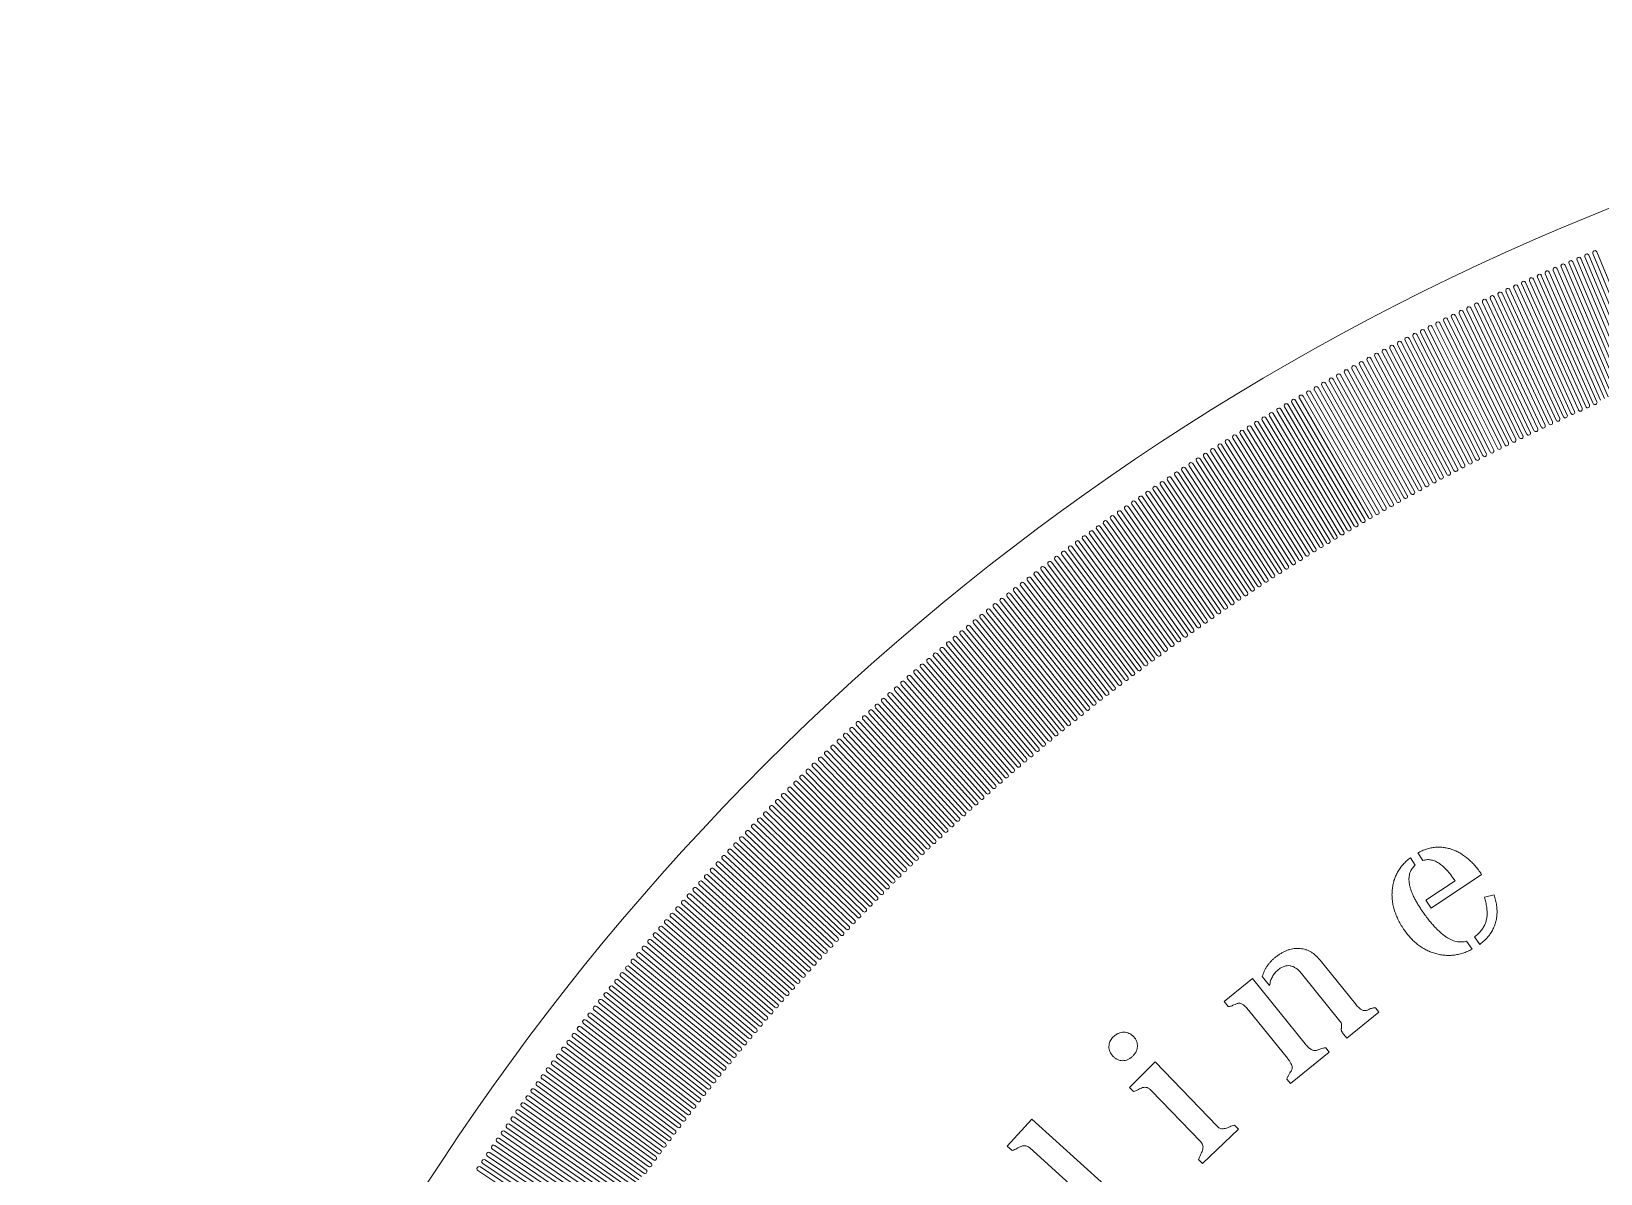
# Model space of a CAD drawing. Header units: millimetres. Extents: x -37.9 to 37.9, y -37.9 to 37.9.
# Drawn here: x -37.9 to -14.15, y 20.6 to 37.9 of the extents above; entities that cross this region are included whole.
import ezdxf

# ---------------------------------------------------------------- set-up
doc = ezdxf.new("R2010")
doc.units = ezdxf.units.MM

msp = doc.modelspace()

# ---------------------------------------------------------------- linework, layer by layer
at = {"color": 7, "linetype": 'Continuous', "lineweight": 15}
for p, q in [((-14.51, 34.435), (-13.7, 32.512)), ((-13.643, 32.536), (-14.45, 34.46)), ((-14.39, 34.485), (-13.587, 32.56)), ((-13.53, 32.583), (-14.33, 34.51)), ((-14.27, 34.535), (-13.473, 32.607)), ((-13.416, 32.63), (-14.209, 34.56)), ((-14.209, 32.293), (-15.05, 34.203)), ((-14.99, 34.229), (-14.153, 32.318)), ((-14.096, 32.342), (-14.93, 34.255)), ((-14.87, 34.281), (-14.04, 32.367)), ((-13.983, 32.391), (-14.81, 34.307)), ((-14.751, 34.333), (-13.927, 32.416)), ((-13.87, 32.44), (-14.691, 34.359)), ((-14.631, 34.384), (-13.814, 32.464)), ((-13.757, 32.488), (-14.571, 34.41)), ((-15.585, 33.962), (-14.715, 32.066)), ((-14.659, 32.091), (-15.526, 33.989)), ((-15.466, 34.016), (-14.603, 32.117)), ((-14.547, 32.142), (-15.407, 34.043)), ((-15.347, 34.07), (-14.49, 32.168)), ((-14.434, 32.193), (-15.288, 34.097)), ((-15.228, 34.124), (-14.378, 32.218)), ((-14.322, 32.243), (-15.169, 34.15)), ((-15.109, 34.176), (-14.266, 32.268)), ((-16.058, 33.741), (-15.161, 31.857)), ((-15.105, 31.884), (-15.999, 33.769)), ((-15.94, 33.797), (-15.05, 31.91)), ((-14.994, 31.936), (-15.881, 33.825)), ((-15.822, 33.853), (-14.938, 31.962)), ((-14.882, 31.988), (-15.763, 33.88)), ((-15.703, 33.908), (-14.827, 32.014)), ((-14.771, 32.04), (-15.644, 33.935)), ((-15.659, 31.615), (-16.586, 33.485)), ((-16.527, 33.514), (-15.604, 31.642)), ((-15.549, 31.67), (-16.469, 33.543)), ((-16.41, 33.571), (-15.494, 31.697)), ((-15.438, 31.724), (-16.351, 33.6)), ((-16.293, 33.628), (-15.383, 31.751)), ((-15.328, 31.777), (-16.234, 33.657)), ((-16.175, 33.685), (-15.272, 31.804)), ((-15.217, 31.831), (-16.116, 33.713)), ((-16.099, 31.393), (-17.052, 33.25)), ((-16.993, 33.28), (-16.045, 31.421)), ((-15.99, 31.449), (-16.935, 33.309)), ((-16.877, 33.339), (-15.935, 31.477)), ((-15.88, 31.505), (-16.819, 33.368)), ((-16.761, 33.398), (-15.825, 31.533)), ((-15.77, 31.56), (-16.702, 33.427)), ((-16.644, 33.456), (-15.715, 31.588)), ((-16.536, 31.166), (-17.514, 33.009)), ((-17.456, 33.039), (-16.482, 31.194)), ((-16.427, 31.223), (-17.399, 33.07)), ((-17.341, 33.1), (-16.373, 31.252)), ((-16.318, 31.28), (-17.283, 33.13)), ((-17.225, 33.16), (-16.264, 31.309)), ((-16.209, 31.337), (-17.168, 33.19)), ((-17.11, 33.22), (-16.154, 31.365)), ((-17.916, 32.792), (-16.916, 30.961)), ((-16.862, 30.991), (-17.859, 32.824)), ((-17.802, 32.855), (-16.807, 31.02)), ((-16.753, 31.049), (-17.744, 32.886)), ((-17.687, 32.917), (-16.699, 31.079)), ((-16.645, 31.108), (-17.629, 32.947)), ((-17.572, 32.978), (-16.59, 31.137)), ((-18.372, 32.539), (-17.346, 30.722)), ((-17.293, 30.752), (-18.315, 32.571)), ((-18.258, 32.603), (-17.239, 30.782)), ((-17.185, 30.812), (-18.202, 32.635)), ((-18.145, 32.666), (-17.131, 30.842)), ((-17.078, 30.872), (-18.088, 32.698)), ((-18.03, 32.73), (-17.024, 30.902)), ((-16.97, 30.932), (-17.973, 32.761)), ((-17.72, 30.508), (-18.768, 32.312)), ((-18.712, 32.345), (-17.667, 30.539)), ((-17.614, 30.569), (-18.655, 32.377)), ((-18.599, 32.41), (-17.56, 30.6)), ((-17.507, 30.631), (-18.542, 32.442)), ((-18.486, 32.475), (-17.453, 30.661)), ((-17.4, 30.692), (-18.429, 32.507)), ((-19.162, 32.08), (-18.092, 30.289)), ((-18.039, 30.321), (-19.106, 32.114)), ((-19.05, 32.147), (-17.986, 30.352)), ((-17.933, 30.383), (-18.993, 32.18)), ((-18.937, 32.213), (-17.88, 30.415)), ((-17.827, 30.446), (-18.881, 32.246)), ((-18.825, 32.279), (-17.774, 30.477)), ((-18.46, 30.066), (-19.552, 31.844)), ((-19.497, 31.878), (-18.408, 30.098)), ((-18.355, 30.13), (-19.441, 31.912)), ((-19.385, 31.946), (-18.303, 30.162)), ((-18.25, 30.194), (-19.329, 31.98)), ((-19.274, 32.013), (-18.197, 30.226)), ((-18.145, 30.257), (-19.218, 32.047)), ((-19.94, 31.603), (-18.826, 29.838)), ((-18.774, 29.871), (-19.885, 31.637)), ((-19.829, 31.672), (-18.722, 29.903)), ((-18.67, 29.936), (-19.774, 31.707)), ((-19.719, 31.741), (-18.618, 29.969)), ((-18.565, 30.001), (-19.663, 31.775)), ((-19.608, 31.81), (-18.513, 30.033)), ((-19.189, 29.606), (-20.324, 31.357)), ((-20.27, 31.392), (-19.138, 29.639)), ((-19.086, 29.673), (-20.215, 31.427)), ((-20.16, 31.463), (-19.034, 29.706)), ((-18.982, 29.739), (-20.105, 31.498)), ((-20.05, 31.533), (-18.93, 29.772)), ((-18.878, 29.805), (-19.995, 31.568)), ((-19.498, 29.403), (-20.652, 31.142)), ((-20.597, 31.178), (-19.447, 29.437)), ((-19.396, 29.471), (-20.543, 31.214)), ((-20.488, 31.25), (-19.344, 29.505)), ((-19.293, 29.539), (-20.434, 31.286)), ((-20.379, 31.321), (-19.241, 29.572)), ((-21.031, 30.887), (-19.856, 29.163)), ((-19.805, 29.197), (-20.977, 30.924)), ((-20.923, 30.961), (-19.754, 29.232)), ((-19.703, 29.266), (-20.869, 30.997)), ((-20.814, 31.034), (-19.652, 29.301)), ((-19.601, 29.335), (-20.76, 31.07)), ((-20.706, 31.106), (-19.55, 29.369)), ((-21.353, 30.666), (-20.16, 28.953)), ((-20.11, 28.988), (-21.299, 30.703)), ((-21.246, 30.74), (-20.059, 29.023)), ((-20.009, 29.058), (-21.192, 30.777)), ((-21.138, 30.814), (-19.958, 29.093)), ((-19.907, 29.128), (-21.084, 30.851)), ((-20.513, 28.705), (-21.726, 30.402)), ((-21.673, 30.44), (-20.463, 28.74)), ((-20.412, 28.776), (-21.62, 30.478)), ((-21.566, 30.516), (-20.362, 28.812)), ((-20.312, 28.847), (-21.513, 30.553)), ((-21.46, 30.591), (-20.261, 28.883)), ((-20.211, 28.918), (-21.406, 30.628)), ((-20.812, 28.488), (-22.043, 30.173)), ((-21.99, 30.212), (-20.762, 28.525)), ((-20.713, 28.561), (-21.938, 30.25)), ((-21.885, 30.288), (-20.663, 28.597)), ((-20.613, 28.633), (-21.832, 30.326)), ((-21.779, 30.364), (-20.563, 28.669)), ((-21.109, 28.269), (-22.358, 29.941)), ((-22.306, 29.98), (-21.06, 28.306)), ((-21.011, 28.342), (-22.253, 30.019)), ((-22.201, 30.057), (-20.961, 28.379)), ((-20.911, 28.416), (-22.148, 30.096)), ((-22.096, 30.135), (-20.862, 28.452)), ((-21.404, 28.046), (-22.67, 29.705)), ((-22.618, 29.745), (-21.355, 28.084)), ((-21.306, 28.121), (-22.566, 29.784)), ((-22.514, 29.823), (-21.257, 28.158)), ((-21.208, 28.195), (-22.462, 29.863)), ((-22.41, 29.902), (-21.159, 28.232)), ((-21.697, 27.821), (-22.98, 29.466)), ((-22.928, 29.506), (-21.648, 27.858)), ((-21.6, 27.896), (-22.877, 29.546)), ((-22.825, 29.586), (-21.551, 27.934)), ((-21.502, 27.971), (-22.774, 29.626)), ((-22.722, 29.665), (-21.453, 28.009)), ((-21.987, 27.592), (-23.287, 29.224)), ((-23.236, 29.264), (-21.939, 27.63)), ((-21.89, 27.668), (-23.185, 29.305)), ((-23.134, 29.345), (-21.842, 27.707)), ((-21.794, 27.745), (-23.083, 29.386)), ((-23.031, 29.426), (-21.745, 27.783)), ((-22.275, 27.36), (-23.592, 28.978)), ((-23.541, 29.019), (-22.227, 27.399)), ((-22.179, 27.438), (-23.491, 29.06)), ((-23.44, 29.101), (-22.131, 27.476)), ((-22.083, 27.515), (-23.389, 29.142)), ((-23.338, 29.183), (-22.035, 27.553)), ((-23.844, 28.771), (-22.513, 27.165)), ((-22.465, 27.204), (-23.794, 28.813)), ((-23.743, 28.854), (-22.418, 27.243)), ((-22.37, 27.282), (-23.693, 28.896)), ((-23.643, 28.937), (-22.322, 27.321)), ((-24.144, 28.52), (-22.796, 26.927)), ((-22.749, 26.967), (-24.094, 28.562)), ((-24.044, 28.604), (-22.702, 27.007)), ((-22.654, 27.046), (-23.994, 28.646)), ((-23.944, 28.688), (-22.607, 27.086)), ((-22.56, 27.125), (-23.894, 28.73)), ((-24.441, 28.266), (-23.076, 26.687)), ((-23.03, 26.727), (-24.392, 28.308)), ((-24.342, 28.351), (-22.983, 26.768)), ((-22.936, 26.808), (-24.293, 28.393)), ((-24.243, 28.436), (-22.89, 26.848)), ((-22.843, 26.888), (-24.194, 28.478)), ((-23.308, 26.485), (-24.687, 28.051)), ((-24.638, 28.094), (-23.262, 26.525)), ((-23.216, 26.566), (-24.589, 28.137)), ((-24.54, 28.18), (-23.169, 26.607)), ((-23.123, 26.647), (-24.491, 28.223)), ((-23.585, 26.239), (-24.979, 27.791)), ((-24.931, 27.835), (-23.539, 26.28)), ((-23.493, 26.321), (-24.882, 27.878)), ((-24.834, 27.922), (-23.447, 26.362)), ((-23.401, 26.403), (-24.785, 27.965)), ((-24.736, 28.008), (-23.355, 26.444)), ((-25.221, 27.572), (-23.813, 26.033)), ((-23.767, 26.074), (-25.173, 27.616)), ((-25.125, 27.66), (-23.722, 26.115)), ((-23.676, 26.157), (-25.076, 27.704)), ((-25.028, 27.748), (-23.63, 26.198)), ((-24.039, 25.824), (-25.461, 27.351)), ((-25.413, 27.395), (-23.994, 25.866)), ((-23.949, 25.907), (-25.365, 27.44)), ((-25.317, 27.484), (-23.903, 25.949)), ((-23.858, 25.991), (-25.269, 27.528)), ((-24.308, 25.571), (-25.746, 27.083)), ((-25.698, 27.128), (-24.263, 25.613)), ((-24.219, 25.655), (-25.651, 27.173)), ((-25.603, 27.217), (-24.174, 25.697)), ((-24.129, 25.74), (-25.556, 27.262)), ((-25.508, 27.307), (-24.084, 25.782)), ((-25.981, 26.857), (-24.53, 25.357)), ((-24.486, 25.4), (-25.934, 26.902)), ((-25.887, 26.948), (-24.442, 25.443)), ((-24.397, 25.486), (-25.84, 26.993)), ((-25.793, 27.038), (-24.353, 25.528)), ((-24.751, 25.142), (-26.214, 26.629)), ((-26.168, 26.675), (-24.707, 25.186)), ((-24.663, 25.229), (-26.121, 26.721)), ((-26.075, 26.766), (-24.619, 25.272)), ((-24.574, 25.315), (-26.028, 26.812)), ((-26.446, 26.4), (-24.969, 24.925)), ((-24.925, 24.969), (-26.4, 26.446)), ((-26.353, 26.492), (-24.882, 25.013)), ((-24.838, 25.056), (-26.307, 26.538)), ((-26.261, 26.584), (-24.794, 25.099)), ((-25.186, 24.707), (-26.675, 26.168)), ((-26.629, 26.214), (-25.142, 24.751)), ((-25.099, 24.794), (-26.584, 26.261)), ((-26.538, 26.307), (-25.056, 24.838)), ((-25.013, 24.882), (-26.492, 26.353)), ((-25.443, 24.442), (-26.948, 25.887)), ((-26.902, 25.934), (-25.4, 24.486)), ((-25.357, 24.53), (-26.857, 25.981)), ((-26.812, 26.028), (-25.315, 24.574)), ((-25.272, 24.619), (-26.766, 26.075)), ((-26.721, 26.121), (-25.229, 24.663)), ((-27.173, 25.651), (-25.655, 24.219)), ((-25.613, 24.263), (-27.128, 25.698)), ((-27.083, 25.746), (-25.571, 24.308)), ((-25.528, 24.353), (-27.038, 25.793)), ((-26.993, 25.84), (-25.486, 24.397)), ((-25.866, 23.994), (-27.395, 25.413)), ((-27.351, 25.461), (-25.824, 24.039)), ((-25.782, 24.084), (-27.307, 25.508)), ((-27.262, 25.556), (-25.74, 24.129)), ((-25.697, 24.174), (-27.217, 25.603)), ((-16.842, 25.345), (-16.92, 25.461)), ((-27.616, 25.173), (-26.074, 23.767)), ((-26.033, 23.813), (-27.572, 25.221)), ((-27.528, 25.269), (-25.991, 23.858)), ((-25.949, 23.903), (-27.484, 25.317)), ((-27.44, 25.365), (-25.907, 23.949)), ((-17.032, 25.388), (-16.958, 25.276)), ((-27.791, 24.979), (-26.239, 23.585)), ((-26.198, 23.63), (-27.748, 25.028)), ((-27.704, 25.076), (-26.157, 23.676)), ((-26.115, 23.722), (-27.66, 25.125)), ((-16.796, 24.743), (-16.355, 25.038)), ((-15.954, 25.135), (-16.717, 24.624)), ((-26.444, 23.355), (-28.008, 24.736)), ((-27.965, 24.785), (-26.403, 23.401)), ((-26.362, 23.447), (-27.922, 24.834)), ((-27.878, 24.882), (-26.321, 23.493)), ((-26.28, 23.539), (-27.835, 24.931)), ((-16.717, 24.624), (-16.796, 24.743)), ((-15.911, 24.791), (-15.766, 24.826)), ((-28.223, 24.491), (-26.647, 23.123)), ((-26.607, 23.169), (-28.18, 24.54)), ((-28.137, 24.589), (-26.566, 23.216)), ((-26.525, 23.262), (-28.094, 24.638)), ((-28.051, 24.687), (-26.485, 23.308)), ((-26.848, 22.89), (-28.436, 24.243)), ((-28.393, 24.293), (-26.808, 22.936)), ((-26.768, 22.983), (-28.351, 24.342)), ((-28.308, 24.392), (-26.727, 23.03)), ((-26.687, 23.076), (-28.266, 24.441)), ((-28.646, 23.994), (-27.046, 22.654)), ((-27.007, 22.702), (-28.604, 24.044)), ((-28.562, 24.094), (-26.967, 22.749)), ((-26.927, 22.796), (-28.52, 24.144)), ((-28.478, 24.194), (-26.888, 22.843)), ((-16.18, 24.126), (-16.097, 24.002)), ((-15.983, 24.073), (-16.061, 24.19)), ((-28.813, 23.794), (-27.204, 22.465)), ((-27.165, 22.513), (-28.771, 23.844)), ((-28.73, 23.894), (-27.125, 22.56)), ((-27.086, 22.607), (-28.688, 23.944)), ((-18.399, 23.838), (-17.864, 23.175)), ((-27.399, 22.227), (-29.019, 23.541)), ((-28.978, 23.592), (-27.36, 22.275)), ((-27.321, 22.322), (-28.937, 23.643)), ((-28.896, 23.693), (-27.282, 22.37)), ((-27.243, 22.418), (-28.854, 23.743)), ((-19.851, 23.21), (-19.42, 23.558)), ((-19.42, 23.558), (-18.624, 22.571)), ((-19.162, 23.453), (-19.273, 23.59)), ((-18.097, 22.915), (-18.677, 23.634)), ((-29.224, 23.287), (-27.592, 21.987)), ((-27.553, 22.035), (-29.183, 23.338)), ((-29.142, 23.389), (-27.515, 22.083)), ((-27.476, 22.131), (-29.101, 23.44)), ((-29.06, 23.491), (-27.438, 22.179)), ((-29.386, 23.083), (-27.745, 21.794)), ((-27.707, 21.842), (-29.345, 23.134)), ((-29.305, 23.185), (-27.668, 21.89)), ((-27.63, 21.939), (-29.264, 23.236)), ((-19.789, 23.134), (-19.851, 23.21)), ((-18.892, 22.351), (-19.478, 23.077)), ((-17.507, 23.051), (-17.993, 22.658)), ((-17.56, 23.117), (-17.507, 23.051)), ((-27.934, 21.551), (-29.586, 22.825)), ((-29.546, 22.877), (-27.896, 21.6)), ((-27.858, 21.648), (-29.506, 22.928)), ((-29.466, 22.98), (-27.821, 21.697)), ((-27.783, 21.745), (-29.426, 23.031)), ((-29.784, 22.566), (-28.121, 21.306)), ((-28.084, 21.355), (-29.745, 22.618)), ((-29.705, 22.67), (-28.046, 21.404)), ((-28.009, 21.453), (-29.665, 22.722)), ((-29.626, 22.774), (-27.971, 21.502)), ((-17.993, 22.658), (-18.062, 22.744)), ((-29.941, 22.358), (-28.269, 21.109)), ((-28.232, 21.159), (-29.902, 22.41)), ((-29.863, 22.462), (-28.195, 21.208)), ((-28.158, 21.257), (-29.823, 22.514)), ((-18.259, 22.444), (-18.846, 21.97)), ((-18.313, 22.51), (-18.259, 22.444)), ((-28.452, 20.862), (-30.135, 22.096)), ((-30.096, 22.148), (-28.416, 20.911)), ((-28.379, 20.961), (-30.057, 22.201)), ((-30.019, 22.253), (-28.342, 21.011)), ((-28.306, 21.06), (-29.98, 22.306)), ((-21.283, 21.911), (-20.892, 22.299)), ((-20.892, 22.299), (-19.956, 21.323)), ((-28.597, 20.663), (-30.288, 21.885)), ((-30.25, 21.938), (-28.561, 20.713)), ((-28.525, 20.762), (-30.212, 21.99)), ((-30.173, 22.043), (-28.488, 20.812)), ((-21.221, 21.847), (-21.283, 21.911)), ((-20.205, 21.084), (-20.955, 21.866)), ((-18.846, 21.97), (-18.9, 22.036)), ((-30.478, 21.62), (-28.776, 20.412)), ((-28.74, 20.463), (-30.44, 21.673)), ((-30.402, 21.726), (-28.705, 20.513)), ((-28.669, 20.563), (-30.364, 21.779)), ((-30.326, 21.832), (-28.633, 20.613)), ((-30.628, 21.406), (-28.918, 20.211)), ((-28.883, 20.261), (-30.591, 21.46)), ((-30.553, 21.513), (-28.847, 20.312)), ((-28.812, 20.362), (-30.516, 21.566)), ((-23.131, 21.02), (-22.759, 21.432)), ((-22.759, 21.432), (-21.238, 20.057)), ((-29.093, 19.958), (-30.814, 21.138)), ((-30.777, 21.192), (-29.058, 20.009)), ((-29.023, 20.059), (-30.74, 21.246)), ((-30.703, 21.299), (-28.988, 20.11)), ((-28.953, 20.16), (-30.666, 21.353)), ((-19.633, 21.278), (-20.177, 20.757)), ((-19.693, 21.34), (-19.633, 21.278)), ((-29.232, 19.754), (-30.961, 20.923)), ((-30.924, 20.977), (-29.197, 19.805)), ((-29.163, 19.856), (-30.887, 21.031)), ((-30.851, 21.084), (-29.128, 19.907)), ((-23.058, 20.954), (-23.131, 21.02)), ((-21.469, 19.8), (-22.791, 20.994)), ((-29.369, 19.55), (-31.106, 20.706)), ((-31.07, 20.76), (-29.335, 19.601)), ((-29.301, 19.652), (-31.034, 20.814)), ((-30.997, 20.869), (-29.266, 19.703)), ((-20.177, 20.757), (-20.236, 20.819)), ((-31.142, 20.652), (-29.403, 19.498))]:
    msp.add_line(p, q, dxfattribs=at)
msp.add_circle((0, 0), 37.9, dxfattribs=at)
for centre, radius, start, end in [((-14.48, 34.448), 0.0326, 22.75, 202.85), ((-14.36, 34.498), 0.0326, 22.55, 202.65), ((-14.24, 34.548), 0.0326, 22.35, 202.45), ((-15.079, 34.19), 0.0326, 23.75, 203.85), ((-14.96, 34.242), 0.0326, 23.55, 203.65), ((-14.84, 34.294), 0.0326, 23.35, 203.45), ((-14.721, 34.346), 0.0326, 23.15, 203.25), ((-14.601, 34.397), 0.0326, 22.95, 203.05), ((-15.555, 33.976), 0.0326, 24.55, 204.65), ((-15.437, 34.03), 0.0326, 24.35, 204.45), ((-15.318, 34.084), 0.0326, 24.15, 204.25), ((-15.199, 34.137), 0.0326, 23.95, 204.05), ((-16.146, 33.699), 0.0326, 25.55, 205.65), ((-16.028, 33.755), 0.0326, 25.35, 205.45), ((-15.91, 33.811), 0.0326, 25.15, 205.25), ((-15.792, 33.866), 0.0326, 24.95, 205.05), ((-15.674, 33.921), 0.0326, 24.75, 204.85), ((-16.615, 33.47), 0.0326, 26.35, 206.45), ((-16.498, 33.528), 0.0326, 26.15, 206.25), ((-16.381, 33.586), 0.0326, 25.95, 206.05), ((-16.263, 33.643), 0.0326, 25.75, 205.85), ((-17.081, 33.235), 0.0326, 27.15, 207.25), ((-16.964, 33.295), 0.0326, 26.95, 207.05), ((-16.848, 33.354), 0.0326, 26.75, 206.85), ((-16.732, 33.412), 0.0326, 26.55, 206.65), ((-17.543, 32.993), 0.0326, 27.95, 208.05), ((-17.428, 33.054), 0.0326, 27.75, 207.85), ((-17.312, 33.115), 0.0326, 27.55, 207.65), ((-17.196, 33.175), 0.0326, 27.35, 207.45), ((-18.002, 32.745), 0.0326, 28.75, 208.85), ((-17.887, 32.808), 0.0326, 28.55, 208.65), ((-17.773, 32.87), 0.0326, 28.35, 208.45), ((-17.658, 32.932), 0.0326, 28.15, 208.25), ((-18.344, 32.555), 0.0326, 29.35, 209.45), ((-18.23, 32.619), 0.0326, 29.15, 209.25), ((-18.116, 32.682), 0.0326, 28.95, 209.05), ((-18.797, 32.296), 0.0326, 30.15, 210.25), ((-18.684, 32.361), 0.0326, 29.95, 210.05), ((-18.571, 32.426), 0.0326, 29.75, 209.85), ((-18.457, 32.491), 0.0326, 29.55, 209.65), ((-19.246, 32.03), 0.0326, 30.95, 211.05), ((-19.134, 32.097), 0.0326, 30.75, 210.85), ((-19.022, 32.164), 0.0326, 30.55, 210.65), ((-18.909, 32.23), 0.0326, 30.35, 210.45), ((-14.687, 32.079), 0.0308, 204.65, 24.55), ((-14.575, 32.13), 0.0308, 204.45, 24.35), ((-14.462, 32.18), 0.0308, 204.25, 24.15), ((-14.35, 32.231), 0.0308, 204.05, 23.95), ((-14.237, 32.28), 0.0308, 203.85, 23.75), ((-19.58, 31.827), 0.0326, 31.55, 211.65), ((-19.469, 31.895), 0.0326, 31.35, 211.45), ((-19.357, 31.963), 0.0326, 31.15, 211.25), ((-15.244, 31.817), 0.0308, 205.65, 25.55), ((-15.133, 31.87), 0.0308, 205.45, 25.35), ((-15.022, 31.923), 0.0308, 205.25, 25.15), ((-14.91, 31.975), 0.0308, 205.05, 24.95), ((-14.799, 32.027), 0.0308, 204.85, 24.75), ((-19.912, 31.62), 0.0326, 32.15, 212.25), ((-19.802, 31.689), 0.0326, 31.95, 212.05), ((-19.691, 31.758), 0.0326, 31.75, 211.85), ((-15.687, 31.601), 0.0308, 206.45, 26.35), ((-15.577, 31.656), 0.0308, 206.25, 26.15), ((-15.466, 31.71), 0.0308, 206.05, 25.95), ((-15.355, 31.764), 0.0308, 205.85, 25.75), ((-20.352, 31.339), 0.0326, 32.95, 213.05), ((-20.242, 31.41), 0.0326, 32.75, 212.85), ((-20.132, 31.48), 0.0326, 32.55, 212.65), ((-20.022, 31.55), 0.0326, 32.35, 212.45), ((-16.127, 31.379), 0.0308, 207.25, 27.15), ((-16.017, 31.435), 0.0308, 207.05, 26.95), ((-15.907, 31.491), 0.0308, 206.85, 26.75), ((-15.797, 31.546), 0.0308, 206.65, 26.55), ((-20.679, 31.124), 0.0326, 33.55, 213.65), ((-20.57, 31.196), 0.0326, 33.35, 213.45), ((-20.461, 31.268), 0.0326, 33.15, 213.25), ((-16.563, 31.151), 0.0308, 208.05, 27.95), ((-16.454, 31.209), 0.0308, 207.85, 27.75), ((-16.345, 31.266), 0.0308, 207.65, 27.55), ((-16.236, 31.323), 0.0308, 207.45, 27.35), ((-21.004, 30.906), 0.0326, 34.15, 214.25), ((-20.896, 30.979), 0.0326, 33.95, 214.05), ((-20.787, 31.052), 0.0326, 33.75, 213.85), ((-17.104, 30.857), 0.0308, 209.05, 28.95), ((-16.997, 30.917), 0.0308, 208.85, 28.75), ((-16.889, 30.976), 0.0308, 208.65, 28.55), ((-16.78, 31.035), 0.0308, 208.45, 28.35), ((-16.672, 31.093), 0.0308, 208.25, 28.15), ((-21.433, 30.61), 0.0326, 34.95, 215.05), ((-21.326, 30.684), 0.0326, 34.75, 214.85), ((-21.219, 30.758), 0.0326, 34.55, 214.65), ((-21.111, 30.832), 0.0326, 34.35, 214.45), ((-17.427, 30.676), 0.0308, 209.65, 29.55), ((-17.319, 30.737), 0.0308, 209.45, 29.35), ((-17.212, 30.797), 0.0308, 209.25, 29.15), ((-21.752, 30.383), 0.0326, 35.55, 215.65), ((-21.646, 30.459), 0.0326, 35.35, 215.45), ((-21.54, 30.535), 0.0326, 35.15, 215.25), ((-17.853, 30.43), 0.0308, 210.45, 30.35), ((-17.747, 30.492), 0.0308, 210.25, 30.15), ((-17.64, 30.554), 0.0308, 210.05, 29.95), ((-17.534, 30.615), 0.0308, 209.85, 29.75), ((-22.069, 30.154), 0.0326, 36.15, 216.25), ((-21.964, 30.231), 0.0326, 35.95, 216.05), ((-21.858, 30.307), 0.0326, 35.75, 215.85), ((-18.276, 30.178), 0.0308, 211.25, 31.15), ((-18.171, 30.242), 0.0308, 211.05, 30.95), ((-18.065, 30.305), 0.0308, 210.85, 30.75), ((-17.959, 30.368), 0.0308, 210.65, 30.55), ((-22.384, 29.921), 0.0326, 36.75, 216.85), ((-22.279, 29.999), 0.0326, 36.55, 216.65), ((-22.175, 30.077), 0.0326, 36.35, 216.45), ((-18.696, 29.92), 0.0308, 212.05, 31.95), ((-18.591, 29.985), 0.0308, 211.85, 31.75), ((-18.487, 30.05), 0.0308, 211.65, 31.55), ((-18.382, 30.114), 0.0308, 211.45, 31.35), ((-22.696, 29.685), 0.0326, 37.35, 217.45), ((-22.592, 29.764), 0.0326, 37.15, 217.25), ((-22.488, 29.843), 0.0326, 36.95, 217.05), ((-19.008, 29.722), 0.0308, 212.65, 32.55), ((-18.904, 29.789), 0.0308, 212.45, 32.35), ((-18.8, 29.854), 0.0308, 212.25, 32.15), ((-23.006, 29.446), 0.0326, 37.95, 218.05), ((-22.903, 29.526), 0.0326, 37.75, 217.85), ((-22.8, 29.606), 0.0326, 37.55, 217.65), ((-19.421, 29.454), 0.0308, 213.45, 33.35), ((-19.318, 29.522), 0.0308, 213.25, 33.15), ((-19.215, 29.589), 0.0308, 213.05, 32.95), ((-19.112, 29.656), 0.0308, 212.85, 32.75), ((-23.313, 29.203), 0.0326, 38.55, 218.65), ((-23.211, 29.285), 0.0326, 38.35, 218.45), ((-23.108, 29.365), 0.0326, 38.15, 218.25), ((-19.729, 29.249), 0.0308, 214.05, 33.95), ((-19.627, 29.318), 0.0308, 213.85, 33.75), ((-19.524, 29.386), 0.0308, 213.65, 33.55), ((-23.617, 28.958), 0.0326, 39.15, 219.25), ((-23.516, 29.04), 0.0326, 38.95, 219.05), ((-23.415, 29.122), 0.0326, 38.75, 218.85), ((-20.135, 28.971), 0.0308, 214.85, 34.75), ((-20.034, 29.041), 0.0308, 214.65, 34.55), ((-19.932, 29.111), 0.0308, 214.45, 34.35), ((-19.831, 29.18), 0.0308, 214.25, 34.15), ((-23.919, 28.709), 0.0326, 39.75, 219.85), ((-23.819, 28.792), 0.0326, 39.55, 219.65), ((-23.718, 28.875), 0.0326, 39.35, 219.45), ((-20.437, 28.758), 0.0308, 215.45, 35.35), ((-20.337, 28.83), 0.0308, 215.25, 35.15), ((-20.236, 28.9), 0.0308, 215.05, 34.95), ((-24.119, 28.541), 0.0326, 40.15, 220.25), ((-24.019, 28.625), 0.0326, 39.95, 220.05), ((-20.738, 28.543), 0.0308, 216.05, 35.95), ((-20.638, 28.615), 0.0308, 215.85, 35.75), ((-20.538, 28.687), 0.0308, 215.65, 35.55), ((-24.417, 28.287), 0.0326, 40.75, 220.85), ((-24.318, 28.372), 0.0326, 40.55, 220.65), ((-24.219, 28.457), 0.0326, 40.35, 220.45), ((-21.134, 28.25), 0.0308, 216.85, 36.75), ((-21.035, 28.324), 0.0308, 216.65, 36.55), ((-20.936, 28.397), 0.0308, 216.45, 36.35), ((-20.837, 28.47), 0.0308, 216.25, 36.15), ((-24.711, 28.03), 0.0326, 41.35, 221.45), ((-24.614, 28.116), 0.0326, 41.15, 221.25), ((-24.515, 28.202), 0.0326, 40.95, 221.05), ((-21.429, 28.028), 0.0308, 217.45, 37.35), ((-21.331, 28.102), 0.0308, 217.25, 37.15), ((-21.233, 28.176), 0.0308, 217.05, 36.95), ((-25.004, 27.769), 0.0326, 41.95, 222.05), ((-24.907, 27.856), 0.0326, 41.75, 221.85), ((-24.809, 27.943), 0.0326, 41.55, 221.65), ((-21.721, 27.802), 0.0308, 218.05, 37.95), ((-21.624, 27.877), 0.0308, 217.85, 37.75), ((-21.526, 27.953), 0.0308, 217.65, 37.55), ((-25.197, 27.594), 0.0326, 42.35, 222.45), ((-25.1, 27.682), 0.0326, 42.15, 222.25), ((-22.011, 27.573), 0.0308, 218.65, 38.55), ((-21.915, 27.649), 0.0308, 218.45, 38.35), ((-21.818, 27.726), 0.0308, 218.25, 38.15), ((-25.484, 27.329), 0.0326, 42.95, 223.05), ((-25.389, 27.418), 0.0326, 42.75, 222.85), ((-25.293, 27.506), 0.0326, 42.55, 222.65), ((-22.298, 27.341), 0.0308, 219.25, 39.15), ((-22.203, 27.418), 0.0308, 219.05, 38.95), ((-22.107, 27.496), 0.0308, 218.85, 38.75), ((-25.769, 27.06), 0.0326, 43.55, 223.65), ((-25.675, 27.15), 0.0326, 43.35, 223.45), ((-25.58, 27.24), 0.0326, 43.15, 223.25), ((-22.584, 27.106), 0.0308, 219.85, 39.75), ((-22.489, 27.184), 0.0308, 219.65, 39.55), ((-22.394, 27.263), 0.0308, 219.45, 39.35), ((-25.958, 26.88), 0.0326, 43.95, 224.05), ((-25.864, 26.97), 0.0326, 43.75, 223.85), ((-22.866, 26.868), 0.0308, 220.45, 40.35), ((-22.772, 26.947), 0.0308, 220.25, 40.15), ((-22.678, 27.027), 0.0308, 220.05, 39.95), ((-26.238, 26.607), 0.0326, 44.55, 224.65), ((-26.145, 26.698), 0.0326, 44.35, 224.45), ((-26.051, 26.789), 0.0326, 44.15, 224.25), ((-23.146, 26.627), 0.0308, 221.05, 40.95), ((-23.053, 26.707), 0.0308, 220.85, 40.75), ((-22.96, 26.788), 0.0308, 220.65, 40.55), ((-26.515, 26.33), 0.0326, 45.15, 225.25), ((-26.423, 26.423), 0.0326, 44.95, 225.05), ((-26.33, 26.515), 0.0326, 44.75, 224.85), ((-23.424, 26.383), 0.0308, 221.65, 41.55), ((-23.332, 26.465), 0.0308, 221.45, 41.35), ((-23.239, 26.546), 0.0308, 221.25, 41.15), ((-26.698, 26.145), 0.0326, 45.55, 225.65), ((-26.607, 26.238), 0.0326, 45.35, 225.45), ((-23.699, 26.136), 0.0308, 222.25, 42.15), ((-23.607, 26.219), 0.0308, 222.05, 41.95), ((-23.516, 26.301), 0.0308, 221.85, 41.75), ((-26.97, 25.864), 0.0326, 46.15, 226.25), ((-26.88, 25.958), 0.0326, 45.95, 226.05), ((-26.789, 26.051), 0.0326, 45.75, 225.85), ((-23.971, 25.887), 0.0308, 222.85, 42.75), ((-23.881, 25.97), 0.0308, 222.65, 42.55), ((-23.79, 26.053), 0.0308, 222.45, 42.35), ((-27.15, 25.675), 0.0326, 46.55, 226.65), ((-27.06, 25.769), 0.0326, 46.35, 226.45), ((-24.241, 25.634), 0.0308, 223.45, 43.35), ((-24.151, 25.719), 0.0308, 223.25, 43.15), ((-24.061, 25.803), 0.0308, 223.05, 42.95), ((-27.418, 25.389), 0.0326, 47.15, 227.25), ((-27.329, 25.484), 0.0326, 46.95, 227.05), ((-27.24, 25.58), 0.0326, 46.75, 226.85), ((-24.419, 25.464), 0.0308, 223.85, 43.75), ((-24.33, 25.549), 0.0308, 223.65, 43.55), ((-27.594, 25.197), 0.0326, 47.55, 227.65), ((-27.506, 25.293), 0.0326, 47.35, 227.45), ((-24.685, 25.207), 0.0308, 224.45, 44.35), ((-24.597, 25.293), 0.0308, 224.25, 44.15), ((-24.508, 25.379), 0.0308, 224.05, 43.95), ((-27.856, 24.907), 0.0326, 48.15, 228.25), ((-27.769, 25.004), 0.0326, 47.95, 228.05), ((-27.682, 25.1), 0.0326, 47.75, 227.85), ((-24.947, 24.947), 0.0308, 225.05, 44.95), ((-24.86, 25.034), 0.0308, 224.85, 44.75), ((-24.773, 25.121), 0.0308, 224.65, 44.55), ((-28.03, 24.711), 0.0326, 48.55, 228.65), ((-27.943, 24.809), 0.0326, 48.35, 228.45), ((-25.207, 24.685), 0.0308, 225.65, 45.55), ((-25.121, 24.773), 0.0308, 225.45, 45.35), ((-25.034, 24.86), 0.0308, 225.25, 45.15), ((-28.202, 24.515), 0.0326, 48.95, 229.05), ((-28.116, 24.614), 0.0326, 48.75, 228.85), ((-25.379, 24.508), 0.0308, 226.05, 45.95), ((-25.293, 24.597), 0.0308, 225.85, 45.75), ((-28.457, 24.219), 0.0326, 49.55, 229.65), ((-28.372, 24.318), 0.0326, 49.35, 229.45), ((-28.287, 24.417), 0.0326, 49.15, 229.25), ((-25.634, 24.241), 0.0308, 226.65, 46.55), ((-25.549, 24.33), 0.0308, 226.45, 46.35), ((-25.464, 24.419), 0.0308, 226.25, 46.15), ((-28.625, 24.019), 0.0326, 49.95, 230.05), ((-28.541, 24.119), 0.0326, 49.75, 229.85), ((-25.887, 23.971), 0.0308, 227.25, 47.15), ((-25.803, 24.061), 0.0308, 227.05, 46.95), ((-25.719, 24.151), 0.0308, 226.85, 46.75), ((-28.875, 23.718), 0.0326, 50.55, 230.65), ((-28.792, 23.819), 0.0326, 50.35, 230.45), ((-28.709, 23.919), 0.0326, 50.15, 230.25), ((-26.053, 23.79), 0.0308, 227.65, 47.55), ((-25.97, 23.881), 0.0308, 227.45, 47.35), ((-29.04, 23.516), 0.0326, 50.95, 231.05), ((-28.958, 23.617), 0.0326, 50.75, 230.85), ((-26.301, 23.516), 0.0308, 228.25, 48.15), ((-26.219, 23.607), 0.0308, 228.05, 47.95), ((-26.136, 23.699), 0.0308, 227.85, 47.75), ((-29.203, 23.313), 0.0326, 51.35, 231.45), ((-29.122, 23.415), 0.0326, 51.15, 231.25), ((-26.465, 23.332), 0.0308, 228.65, 48.55), ((-26.383, 23.424), 0.0308, 228.45, 48.35), ((-29.446, 23.006), 0.0326, 51.95, 232.05), ((-29.365, 23.108), 0.0326, 51.75, 231.85), ((-29.285, 23.211), 0.0326, 51.55, 231.65), ((-26.707, 23.053), 0.0308, 229.25, 49.15), ((-26.627, 23.146), 0.0308, 229.05, 48.95), ((-26.546, 23.239), 0.0308, 228.85, 48.75), ((-29.606, 22.8), 0.0326, 52.35, 232.45), ((-29.526, 22.903), 0.0326, 52.15, 232.25), ((-26.868, 22.866), 0.0308, 229.65, 49.55), ((-26.788, 22.96), 0.0308, 229.45, 49.35), ((-29.764, 22.592), 0.0326, 52.75, 232.85), ((-29.685, 22.696), 0.0326, 52.55, 232.65), ((-27.106, 22.584), 0.0308, 230.25, 50.15), ((-27.027, 22.678), 0.0308, 230.05, 49.95), ((-26.947, 22.772), 0.0308, 229.85, 49.75), ((-29.921, 22.384), 0.0326, 53.15, 233.25), ((-29.843, 22.488), 0.0326, 52.95, 233.05), ((-27.263, 22.394), 0.0308, 230.65, 50.55), ((-27.184, 22.489), 0.0308, 230.45, 50.35), ((0, 0), 22.5, 272.5473, 267.4527), ((-30.154, 22.069), 0.0326, 53.75, 233.85), ((-30.077, 22.175), 0.0326, 53.55, 233.65), ((-29.999, 22.279), 0.0326, 53.35, 233.45), ((-27.496, 22.107), 0.0308, 231.25, 51.15), ((-27.418, 22.203), 0.0308, 231.05, 50.95), ((-27.341, 22.298), 0.0308, 230.85, 50.75), ((-30.307, 21.858), 0.0326, 54.15, 234.25), ((-30.231, 21.964), 0.0326, 53.95, 234.05), ((-27.649, 21.915), 0.0308, 231.65, 51.55), ((-27.573, 22.011), 0.0308, 231.45, 51.35), ((-30.459, 21.646), 0.0326, 54.55, 234.65), ((-30.383, 21.752), 0.0326, 54.35, 234.45), ((-27.877, 21.624), 0.0308, 232.25, 52.15), ((-27.802, 21.721), 0.0308, 232.05, 51.95), ((-27.726, 21.818), 0.0308, 231.85, 51.75), ((-30.61, 21.433), 0.0326, 54.95, 235.05), ((-30.535, 21.54), 0.0326, 54.75, 234.85), ((-28.028, 21.429), 0.0308, 232.65, 52.55), ((-27.953, 21.526), 0.0308, 232.45, 52.35), ((-30.832, 21.111), 0.0326, 55.55, 235.65), ((-30.758, 21.219), 0.0326, 55.35, 235.45), ((-30.684, 21.326), 0.0326, 55.15, 235.25), ((-28.25, 21.134), 0.0308, 233.25, 53.15), ((-28.176, 21.233), 0.0308, 233.05, 52.95), ((-28.102, 21.331), 0.0308, 232.85, 52.75), ((-30.979, 20.896), 0.0326, 55.95, 236.05), ((-30.906, 21.004), 0.0326, 55.75, 235.85), ((-28.397, 20.936), 0.0308, 233.65, 53.55), ((-28.324, 21.035), 0.0308, 233.45, 53.35), ((-31.124, 20.679), 0.0326, 56.35, 236.45), ((-31.052, 20.787), 0.0326, 56.15, 236.25), ((-28.615, 20.638), 0.0308, 234.25, 54.15), ((-28.543, 20.738), 0.0308, 234.05, 53.95), ((-28.47, 20.837), 0.0308, 233.85, 53.75)]:
    msp.add_arc(centre, radius, start, end, dxfattribs=at)
for points, knots in [([(-16.92, 25.461), (-16.898, 25.472), (-16.854, 25.494), (-16.788, 25.52), (-16.721, 25.537), (-16.654, 25.548), (-16.587, 25.549), (-16.521, 25.544), (-16.455, 25.531), (-16.412, 25.517), (-16.39, 25.509)], [0, 0, 0, 0, 0.13498, 0.264744, 0.389149, 0.511773, 0.6322, 0.752089, 0.874748, 1, 1, 1, 1]), ([(-16.39, 25.509), (-16.369, 25.501), (-16.328, 25.485), (-16.269, 25.453), (-16.212, 25.414), (-16.156, 25.37), (-16.103, 25.32), (-16.051, 25.265), (-16.001, 25.203), (-15.97, 25.158), (-15.954, 25.135)], [0, 0, 0, 0, 0.113345, 0.227992, 0.345306, 0.465751, 0.591282, 0.721455, 0.857549, 1, 1, 1, 1]), ([(-17.307, 24.901), (-17.304, 24.925), (-17.298, 24.973), (-17.281, 25.043), (-17.257, 25.109), (-17.225, 25.172), (-17.188, 25.232), (-17.142, 25.287), (-17.091, 25.341), (-17.052, 25.372), (-17.032, 25.388)], [0, 0, 0, 0, 0.126966, 0.251392, 0.37285, 0.494641, 0.615939, 0.739761, 0.867563, 1, 1, 1, 1]), ([(-16.958, 25.276), (-16.967, 25.268), (-16.984, 25.251), (-17.007, 25.223), (-17.025, 25.193), (-17.039, 25.161), (-17.048, 25.126), (-17.053, 25.09), (-17.054, 25.051), (-17.051, 25.01), (-17.043, 24.967), (-17.031, 24.922), (-17.015, 24.875), (-16.995, 24.826), (-16.97, 24.774), (-16.941, 24.721), (-16.908, 24.665), (-16.883, 24.628), (-16.871, 24.609)], [0, 0, 0, 0, 0.049666, 0.098207, 0.145715, 0.192591, 0.241011, 0.2903, 0.342985, 0.397795, 0.456482, 0.519729, 0.587179, 0.659507, 0.736582, 0.818628, 0.906391, 1, 1, 1, 1]), ([(-16.355, 25.038), (-16.376, 25.068), (-16.416, 25.125), (-16.48, 25.201), (-16.542, 25.263), (-16.604, 25.309), (-16.665, 25.342), (-16.725, 25.358), (-16.786, 25.362), (-16.824, 25.351), (-16.842, 25.345)], [0, 0, 0, 0, 0.1787, 0.337626, 0.477899, 0.601404, 0.711255, 0.810877, 0.905454, 1, 1, 1, 1]), ([(-17.134, 24.308), (-17.15, 24.332), (-17.181, 24.38), (-17.22, 24.456), (-17.253, 24.53), (-17.278, 24.604), (-17.296, 24.678), (-17.306, 24.753), (-17.312, 24.827), (-17.308, 24.876), (-17.307, 24.901)], [0, 0, 0, 0, 0.139155, 0.272926, 0.401738, 0.525438, 0.646892, 0.765281, 0.88268, 1, 1, 1, 1]), ([(-15.876, 24.634), (-15.88, 24.661), (-15.889, 24.714), (-15.903, 24.765), (-15.911, 24.791)], [0, 0, 0, 0, 0.500521, 1, 1, 1, 1]), ([(-15.766, 24.826), (-15.757, 24.798), (-15.741, 24.746), (-15.725, 24.666), (-15.719, 24.588), (-15.721, 24.513), (-15.732, 24.441), (-15.753, 24.371), (-15.781, 24.303), (-15.807, 24.261), (-15.821, 24.24)], [0, 0, 0, 0, 0.139812, 0.271709, 0.398466, 0.520166, 0.639255, 0.757722, 0.877252, 1, 1, 1, 1]), ([(-16.871, 24.609), (-16.855, 24.585), (-16.824, 24.54), (-16.776, 24.475), (-16.73, 24.416), (-16.683, 24.362), (-16.638, 24.313), (-16.593, 24.27), (-16.549, 24.231), (-16.505, 24.199), (-16.463, 24.17), (-16.42, 24.148), (-16.379, 24.131), (-16.338, 24.119), (-16.297, 24.113), (-16.258, 24.112), (-16.218, 24.115), (-16.193, 24.122), (-16.18, 24.126)], [0, 0, 0, 0, 0.0945299, 0.1835264, 0.2679536, 0.3467517, 0.4212097, 0.4907268, 0.5558528, 0.6165355, 0.6732817, 0.7263243, 0.7759224, 0.8232508, 0.8686559, 0.9124716, 0.9559505, 1, 1, 1, 1]), ([(-16.061, 24.19), (-16.043, 24.204), (-16.008, 24.232), (-15.964, 24.279), (-15.927, 24.33), (-15.9, 24.385), (-15.881, 24.442), (-15.87, 24.504), (-15.868, 24.568), (-15.874, 24.612), (-15.876, 24.634)], [0, 0, 0, 0, 0.134608, 0.261349, 0.383014, 0.502348, 0.620424, 0.741025, 0.867428, 1, 1, 1, 1]), ([(-16.664, 23.941), (-16.687, 23.948), (-16.733, 23.964), (-16.799, 23.994), (-16.862, 24.031), (-16.923, 24.074), (-16.98, 24.123), (-17.035, 24.178), (-17.087, 24.24), (-17.118, 24.285), (-17.134, 24.308)], [0, 0, 0, 0, 0.119389, 0.238944, 0.3587, 0.479632, 0.603752, 0.731369, 0.86285, 1, 1, 1, 1]), ([(-15.821, 24.24), (-15.831, 24.225), (-15.853, 24.195), (-15.891, 24.153), (-15.934, 24.111), (-15.966, 24.086), (-15.983, 24.073)], [0, 0, 0, 0, 0.2332317, 0.4760268, 0.7316018, 1, 1, 1, 1]), ([(-19.077, 23.879), (-19.062, 23.89), (-19.034, 23.912), (-18.99, 23.94), (-18.946, 23.964), (-18.902, 23.983), (-18.857, 23.999), (-18.813, 24.008), (-18.768, 24.015), (-18.738, 24.015), (-18.723, 24.015)], [0, 0, 0, 0, 0.140705, 0.275034, 0.40364, 0.529032, 0.649278, 0.767368, 0.883513, 1, 1, 1, 1]), ([(-18.723, 24.015), (-18.707, 24.014), (-18.677, 24.012), (-18.633, 24.002), (-18.59, 23.988), (-18.548, 23.968), (-18.508, 23.943), (-18.47, 23.913), (-18.433, 23.878), (-18.411, 23.851), (-18.399, 23.838)], [0, 0, 0, 0, 0.120025, 0.238184, 0.356316, 0.47615, 0.599344, 0.726648, 0.859195, 1, 1, 1, 1]), ([(-16.097, 24.002), (-16.12, 23.99), (-16.166, 23.968), (-16.238, 23.942), (-16.309, 23.923), (-16.38, 23.912), (-16.452, 23.907), (-16.523, 23.911), (-16.594, 23.922), (-16.641, 23.934), (-16.664, 23.941)], [0, 0, 0, 0, 0.133689, 0.26267, 0.387974, 0.510596, 0.631987, 0.75329, 0.875103, 1, 1, 1, 1]), ([(-19.273, 23.59), (-19.269, 23.603), (-19.26, 23.631), (-19.244, 23.671), (-19.224, 23.709), (-19.201, 23.746), (-19.175, 23.782), (-19.145, 23.816), (-19.113, 23.849), (-19.089, 23.869), (-19.077, 23.879)], [0, 0, 0, 0, 0.122031, 0.2430508, 0.3649624, 0.4873881, 0.6109903, 0.737288, 0.8660904, 1, 1, 1, 1]), ([(-18.677, 23.634), (-18.691, 23.65), (-18.717, 23.68), (-18.76, 23.716), (-18.805, 23.74), (-18.851, 23.754), (-18.898, 23.755), (-18.945, 23.744), (-18.993, 23.722), (-19.022, 23.7), (-19.037, 23.688)], [0, 0, 0, 0, 0.1513078, 0.2852287, 0.4050342, 0.5163399, 0.6244057, 0.737355, 0.8613012, 1, 1, 1, 1]), ([(-19.037, 23.688), (-19.054, 23.674), (-19.086, 23.644), (-19.123, 23.587), (-19.15, 23.523), (-19.158, 23.477), (-19.162, 23.453)], [0, 0, 0, 0, 0.241783, 0.482028, 0.732775, 1, 1, 1, 1]), ([(-19.685, 23.168), (-19.696, 23.163), (-19.715, 23.153), (-19.742, 23.143), (-19.767, 23.136), (-19.782, 23.134), (-19.789, 23.134)], [0, 0, 0, 0, 0.311676, 0.581744, 0.806665, 1, 1, 1, 1]), ([(-19.643, 23.183), (-19.65, 23.18), (-19.664, 23.176), (-19.678, 23.17), (-19.685, 23.168)], [0, 0, 0, 0, 0.4894567, 1, 1, 1, 1]), ([(-19.478, 23.077), (-19.486, 23.087), (-19.501, 23.105), (-19.524, 23.13), (-19.547, 23.15), (-19.568, 23.166), (-19.588, 23.177), (-19.608, 23.184), (-19.626, 23.186), (-19.638, 23.184), (-19.643, 23.183)], [0, 0, 0, 0, 0.182983, 0.347326, 0.493793, 0.620216, 0.73353, 0.829056, 0.917845, 1, 1, 1, 1]), ([(-17.864, 23.175), (-17.857, 23.166), (-17.842, 23.148), (-17.819, 23.125), (-17.797, 23.106), (-17.777, 23.09), (-17.757, 23.08), (-17.738, 23.073), (-17.72, 23.072), (-17.708, 23.074), (-17.703, 23.075)], [0, 0, 0, 0, 0.1822, 0.343406, 0.489687, 0.616891, 0.727432, 0.826081, 0.915159, 1, 1, 1, 1]), ([(-17.703, 23.075), (-17.696, 23.077), (-17.682, 23.082), (-17.668, 23.089), (-17.661, 23.092)], [0, 0, 0, 0, 0.489876, 1, 1, 1, 1]), ([(-17.661, 23.092), (-17.652, 23.096), (-17.635, 23.104), (-17.608, 23.111), (-17.584, 23.116), (-17.568, 23.117), (-17.56, 23.117)], [0, 0, 0, 0, 0.2864663, 0.5478802, 0.7850655, 1, 1, 1, 1]), ([(-18.062, 22.744), (-18.065, 22.748), (-18.071, 22.756), (-18.076, 22.771), (-18.078, 22.787), (-18.076, 22.81), (-18.073, 22.836), (-18.072, 22.864), (-18.079, 22.892), (-18.091, 22.907), (-18.097, 22.915)], [0, 0, 0, 0, 0.082164, 0.165805, 0.256701, 0.354708, 0.540779, 0.686252, 0.826135, 1, 1, 1, 1]), ([(-21.532, 22.382), (-21.542, 22.393), (-21.561, 22.415), (-21.581, 22.452), (-21.592, 22.491), (-21.595, 22.532), (-21.59, 22.571), (-21.58, 22.606), (-21.563, 22.638), (-21.54, 22.664), (-21.516, 22.686), (-21.492, 22.704), (-21.471, 22.719), (-21.444, 22.732), (-21.41, 22.743), (-21.383, 22.745), (-21.369, 22.746)], [0, 0, 0, 0, 0.087511, 0.169247, 0.248946, 0.328657, 0.406847, 0.479919, 0.548515, 0.616992, 0.683337, 0.741284, 0.793265, 0.837711, 0.920037, 1, 1, 1, 1]), ([(-21.369, 22.746), (-21.355, 22.745), (-21.328, 22.743), (-21.289, 22.73), (-21.252, 22.709), (-21.232, 22.689), (-21.221, 22.679)], [0, 0, 0, 0, 0.245517, 0.487138, 0.735461, 1, 1, 1, 1]), ([(-21.221, 22.679), (-21.211, 22.668), (-21.192, 22.647), (-21.174, 22.61), (-21.162, 22.57), (-21.162, 22.543), (-21.162, 22.529)], [0, 0, 0, 0, 0.261802, 0.50954, 0.750166, 1, 1, 1, 1]), ([(-18.624, 22.571), (-18.616, 22.562), (-18.601, 22.544), (-18.579, 22.521), (-18.557, 22.501), (-18.536, 22.486), (-18.515, 22.475), (-18.496, 22.469), (-18.477, 22.466), (-18.464, 22.468), (-18.458, 22.469)], [0, 0, 0, 0, 0.176943, 0.336774, 0.480272, 0.606974, 0.718586, 0.819836, 0.912394, 1, 1, 1, 1]), ([(-21.162, 22.529), (-21.163, 22.516), (-21.166, 22.489), (-21.182, 22.45), (-21.205, 22.414), (-21.235, 22.381), (-21.269, 22.352), (-21.306, 22.331), (-21.345, 22.318), (-21.386, 22.314), (-21.426, 22.317), (-21.465, 22.33), (-21.501, 22.352), (-21.522, 22.372), (-21.532, 22.382)], [0, 0, 0, 0, 0.08104, 0.161607, 0.245993, 0.336492, 0.426582, 0.50937, 0.590773, 0.671318, 0.750818, 0.830111, 0.912193, 1, 1, 1, 1]), ([(-18.821, 22.215), (-18.822, 22.224), (-18.825, 22.245), (-18.84, 22.277), (-18.863, 22.313), (-18.881, 22.338), (-18.892, 22.351)], [0, 0, 0, 0, 0.1821835, 0.4062807, 0.6778035, 1, 1, 1, 1]), ([(-18.458, 22.469), (-18.452, 22.471), (-18.437, 22.476), (-18.423, 22.48), (-18.416, 22.483)], [0, 0, 0, 0, 0.4831089, 1, 1, 1, 1]), ([(-18.416, 22.483), (-18.406, 22.487), (-18.387, 22.494), (-18.359, 22.502), (-18.335, 22.508), (-18.32, 22.509), (-18.313, 22.51)], [0, 0, 0, 0, 0.306106, 0.572484, 0.806133, 1, 1, 1, 1]), ([(-18.9, 22.036), (-18.896, 22.049), (-18.888, 22.075), (-18.866, 22.111), (-18.846, 22.142), (-18.83, 22.168), (-18.82, 22.191), (-18.821, 22.207), (-18.821, 22.215)], [0, 0, 0, 0, 0.197989, 0.419528, 0.623493, 0.764978, 0.878581, 1, 1, 1, 1]), ([(-21.083, 21.907), (-21.094, 21.903), (-21.117, 21.896), (-21.149, 21.878), (-21.183, 21.86), (-21.208, 21.851), (-21.221, 21.847)], [0, 0, 0, 0, 0.227119, 0.470012, 0.725671, 1, 1, 1, 1]), ([(-20.955, 21.866), (-20.965, 21.875), (-20.983, 21.893), (-21.015, 21.909), (-21.05, 21.914), (-21.072, 21.909), (-21.083, 21.907)], [0, 0, 0, 0, 0.28032, 0.52508, 0.757277, 1, 1, 1, 1]), ([(-19.956, 21.323), (-19.948, 21.315), (-19.931, 21.299), (-19.9, 21.286), (-19.866, 21.282), (-19.844, 21.287), (-19.832, 21.289)], [0, 0, 0, 0, 0.261087, 0.500071, 0.742041, 1, 1, 1, 1]), ([(-19.832, 21.289), (-19.821, 21.293), (-19.798, 21.3), (-19.764, 21.315), (-19.729, 21.33), (-19.705, 21.337), (-19.693, 21.34)], [0, 0, 0, 0, 0.237673, 0.4863, 0.743869, 1, 1, 1, 1]), ([(-22.921, 21.018), (-22.932, 21.014), (-22.955, 21.005), (-22.987, 20.986), (-23.021, 20.968), (-23.045, 20.959), (-23.058, 20.954)], [0, 0, 0, 0, 0.235083, 0.485576, 0.740173, 1, 1, 1, 1]), ([(-22.791, 20.994), (-22.8, 21.002), (-22.818, 21.016), (-22.851, 21.028), (-22.887, 21.029), (-22.91, 21.022), (-22.921, 21.018)], [0, 0, 0, 0, 0.254994, 0.4937941, 0.7364735, 1, 1, 1, 1]), ([(-20.236, 20.819), (-20.232, 20.831), (-20.224, 20.856), (-20.207, 20.891), (-20.19, 20.924), (-20.182, 20.947), (-20.178, 20.958)], [0, 0, 0, 0, 0.260219, 0.514657, 0.764675, 1, 1, 1, 1]), ([(-20.178, 20.958), (-20.175, 20.969), (-20.168, 20.991), (-20.17, 21.026), (-20.183, 21.057), (-20.198, 21.075), (-20.205, 21.084)], [0, 0, 0, 0, 0.259538, 0.499233, 0.741012, 1, 1, 1, 1])]:
    msp.add_open_spline(points, degree=3, knots=knots, dxfattribs=at)

doc.saveas('drawing.dxf')
